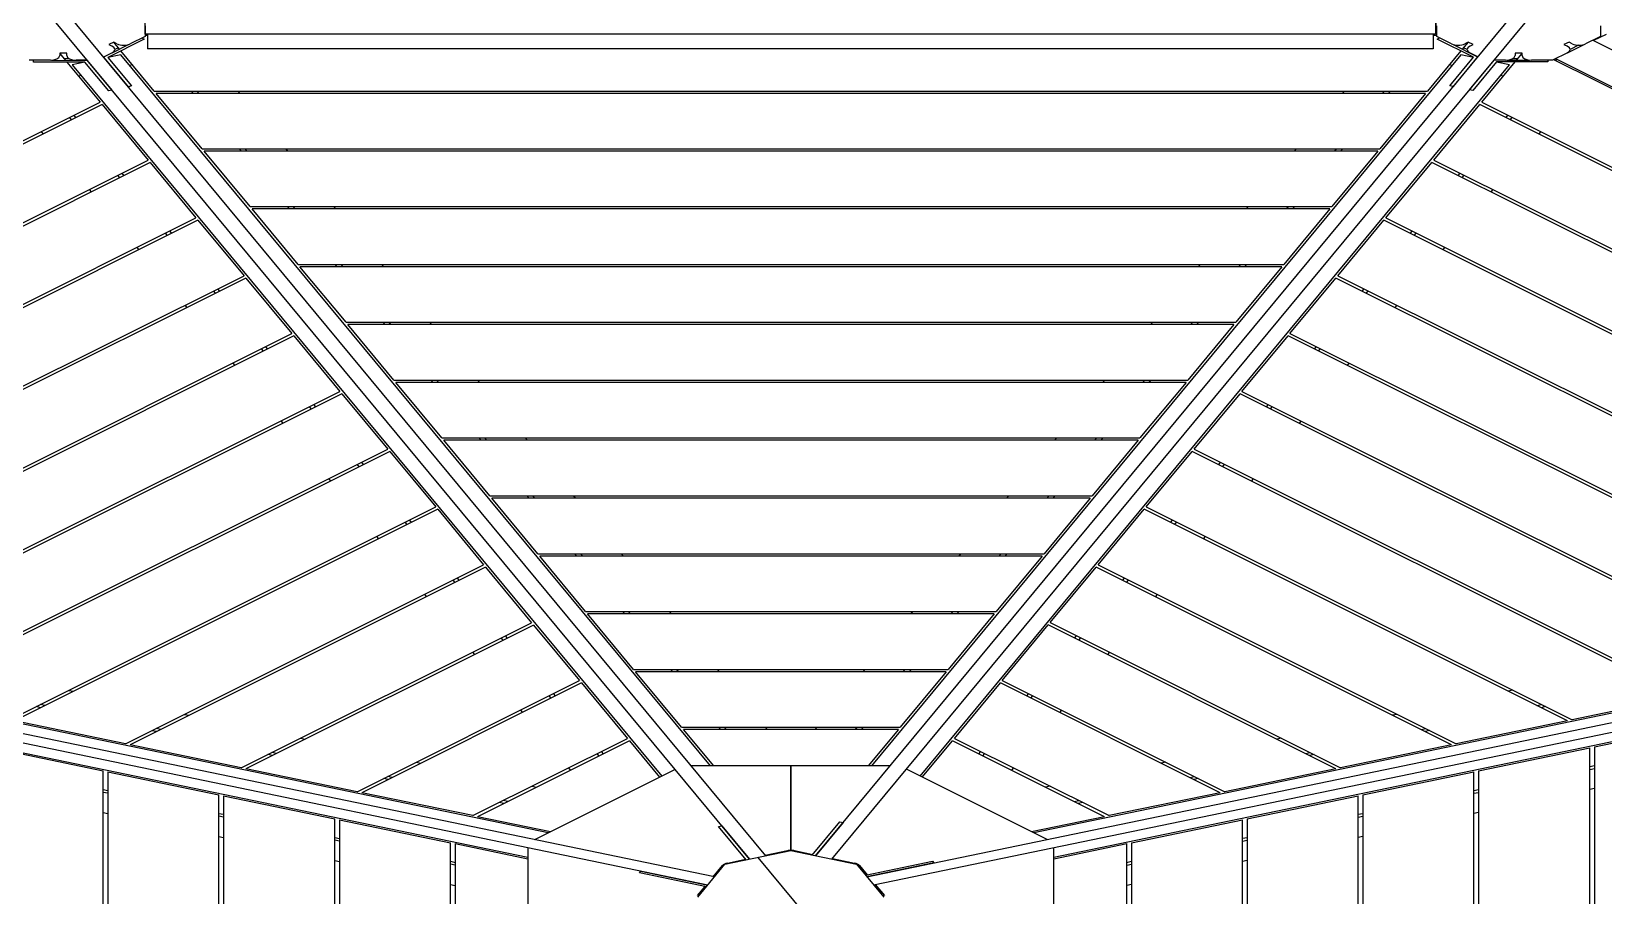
# Model space of a CAD drawing. Header units: millimetres. Extents: x 29838256 to 30236675, y -914750 to -833241.
# Drawn here: x 29970638 to 29971983, y -838205 to -837465 of the extents above; entities that cross this region are included whole.
import ezdxf

# ---------------------------------------------------------------- set-up
doc = ezdxf.new("R2010")
doc.units = ezdxf.units.MM
doc.header["$LTSCALE"] = 600
doc.header["$MEASUREMENT"] = 0
doc.layers.add('e-plan', color=9, linetype='CONTINUOUS')

msp = doc.modelspace()

# ---------------------------------------------------------------- linework, layer by layer
at = {"layer": 'e-plan', "extrusion": (0, -0.866025, 0.5)}
for p, q in [((29971252.5, -838173.4, 36049.7), (29970616.2, -837405.4, 37379.9)), ((29971266.3, -838170.5, 36054.7), (29970630, -837402.5, 37384.9)), ((29971309, -838170.5, 36054.7), (29971945.3, -837402.4, 37385.1)), ((29971322.9, -838173.4, 36049.7), (29971959.1, -837405.3, 37380.1)), ((29970735.2, -837467.1, 37273), (29970735.2, -837444.6, 37312)), ((29971839.4, -837444.6, 37312), (29971839.4, -837467.1, 37273)), ((29971839.9, -837465.8, 37275.3), (29971839.9, -837443.3, 37314.3)), ((29970735.2, -837460, 37285.3), (29970735.2, -837469, 37269.7)), ((29971840.4, -837469, 37269.7), (29971840.4, -837460, 37285.3)), ((29971980.5, -837460, 37285.3), (29971980.5, -837469, 37269.7)), ((29970734.4, -837471.4, 37265.7), (29970703.4, -837487, 37238.7)), ((29970708.4, -837474, 37261.1), (29970704.1, -837476.1, 37257.4)), ((29970711.2, -837475.4, 37258.7), (29970708.4, -837474, 37261.1)), ((29970713.4, -837479.9, 37250.9), (29970708.5, -837474.1, 37261)), ((29970735.2, -837469, 37269.7), (29970722.5, -837475.4, 37258.7)), ((29970732.5, -837470.4, 37267.3), (29970734.4, -837471.4, 37265.7)), ((29971839.4, -837467.1, 37273), (29970735.2, -837467.1, 37273)), ((29970737.2, -837468.3, 37271), (29970735.2, -837468.3, 37271)), ((29970736.7, -837468.3, 37271), (29970736.7, -837467.1, 37273)), ((29970737.2, -837467.1, 37273), (29970737.2, -837479.6, 37251.4)), ((29971837.4, -837467.1, 37273), (29971837.4, -837479.6, 37251.4)), ((29971840.4, -837468.3, 37271), (29971837.4, -837468.3, 37271)), ((29971838.9, -837468.3, 37271), (29971838.9, -837467.1, 37273)), ((29971839.9, -837465.8, 37275.3), (29971839.4, -837465.8, 37275.3)), ((29971853.2, -837475.4, 37258.7), (29971840.4, -837469, 37269.7)), ((29971840.9, -837471.3, 37265.8), (29971842.9, -837470.3, 37267.5)), ((29971871.9, -837486.9, 37238.8), (29971840.9, -837471.3, 37265.8)), ((29971867.2, -837474, 37261), (29971862.3, -837480, 37250.8)), ((29971867.3, -837474, 37261.1), (29971864.5, -837475.4, 37258.7)), ((29971871.5, -837476.1, 37257.5), (29971867.3, -837474, 37261.1)), ((29971953.6, -837474, 37261.1), (29971949.3, -837476.1, 37257.5)), ((29971956.4, -837475.4, 37258.7), (29971953.6, -837474, 37261.1)), ((29971980.5, -837469, 37269.7), (29971967.7, -837475.4, 37258.7)), ((29971974, -837472.3, 37264.1), (29971974.7, -837472.6, 37263.5)), ((29971974.3, -837472.4, 37263.8), (29971976.2, -837471.5, 37265.4)), ((29971985.3, -837467.3, 37272.7), (29971974.7, -837472.6, 37263.5)), ((29971974.7, -837472.6, 37263.5), (29972754.1, -837862.3, 36588.6)), ((29971976.6, -837471.7, 37265.1), (29971976.2, -837471.5, 37265.4)), ((29970668.2, -837483.5, 37244.6), (29970662.2, -837483.5, 37244.6)), ((29970662.2, -837483.5, 37244.6), (29970662.2, -837485.5, 37241.1)), ((29970662.2, -837483.6, 37244.4), (29970667.1, -837489.6, 37234.1)), ((29970668.2, -837485.5, 37241.1), (29970668.2, -837483.5, 37244.6)), ((29970707, -837483.2, 37245.2), (29970699.8, -837486.7, 37239)), ((29970721, -837512.1, 37195.1), (29970699.9, -837486.7, 37239.1)), ((29970700.7, -837487.6, 37237.5), (29970700.6, -837487.6, 37237.5)), ((29970714.6, -837484.7, 37242.5), (29970703.4, -837487, 37238.5)), ((29970703.4, -837487, 37238.7), (29970723.7, -837511.5, 37196.1)), ((29970704.1, -837476.1, 37257.4), (29970707, -837477.5, 37255)), ((29970707.7, -837482.8, 37245.9), (29970721.2, -837475.9, 37257.7)), ((29970712.4, -837478.7, 37252.9), (29970709.3, -837480.2, 37250.3)), ((29970743.1, -837515.8, 37188.7), (29970714.6, -837481.3, 37248.4)), ((29971219, -838093.6, 36188), (29970714.6, -837484.7, 37242.5)), ((29971837.4, -837479.6, 37251.4), (29970737.2, -837479.6, 37251.4)), ((29971861.1, -837484.7, 37242.5), (29971356.7, -838093.6, 36188)), ((29971861.1, -837481.4, 37248.3), (29971832.6, -837515.8, 37188.7)), ((29971851.6, -837511.4, 37196.2), (29971871.9, -837486.9, 37238.8)), ((29971853.8, -837475.7, 37258.2), (29971875.4, -837486.6, 37239.2)), ((29971875.4, -837486.6, 37239.2), (29971854.4, -837512, 37195.2)), ((29971871.9, -837487, 37238.7), (29971861.1, -837484.7, 37242.5)), ((29971866.4, -837480.2, 37250.3), (29971863.3, -837478.7, 37253)), ((29971868.7, -837477.5, 37255), (29971871.5, -837476.1, 37257.5)), ((29971875.6, -837486.6, 37239.3), (29971868.7, -837483.2, 37245.2)), ((29971874.8, -837487.6, 37237.6), (29971874.6, -837487.5, 37237.7)), ((29971913.4, -837483.5, 37244.6), (29971907.4, -837483.5, 37244.6)), ((29971907.4, -837483.5, 37244.6), (29971907.4, -837485.5, 37241.1)), ((29971908.6, -837489.5, 37234.3), (29971913.4, -837483.6, 37244.4)), ((29971913.4, -837485.5, 37241.1), (29971913.4, -837483.5, 37244.6)), ((29971952.2, -837483.2, 37245.2), (29971939.4, -837489.5, 37234.2)), ((29971949.3, -837476.1, 37257.5), (29971952.2, -837477.5, 37255)), ((29971952.2, -837483.2, 37245.2), (29971967.7, -837475.4, 37258.7)), ((29971961.8, -837476.6, 37256.7), (29971954.5, -837480.2, 37250.3)), ((29970654.2, -837489.5, 37234.2), (29970636.2, -837489.5, 37234.2)), ((29970639.8, -837491, 37231.7), (29970639.8, -837489.5, 37234.2)), ((29970683.8, -837491, 37231.6), (29970639.8, -837491, 37231.7)), ((29970655.1, -837489.5, 37234.2), (29970685.8, -837489.6, 37234.1)), ((29970670.4, -837488.3, 37236.3), (29970666.1, -837488.3, 37236.3)), ((29970668.3, -837491, 37231.6), (29970696.8, -837525.4, 37172.1)), ((29970683.8, -837491.1, 37231.5), (29970673, -837493.3, 37227.6)), ((29970673, -837493.3, 37227.6), (29971177.4, -838102.2, 36173.1)), ((29970685.9, -837489.5, 37234.2), (29970676.2, -837489.5, 37234.2)), ((29970704.1, -837515.6, 37189), (29970683.8, -837491, 37231.6)), ((29970685.8, -837489.6, 37234.1), (29970706.9, -837515, 37190)), ((29970686.7, -837490.5, 37232.5), (29970686.6, -837490.5, 37232.5)), ((29970724.6, -837493.5, 37227.3), (29970722.3, -837494, 37226.5)), ((29971398.3, -838102.2, 36173.1), (29971902.7, -837493.3, 37227.6)), ((29971853.4, -837494, 37226.5), (29971851.1, -837493.5, 37227.4)), ((29971868.4, -837514.9, 37190.2), (29971889.5, -837489.5, 37234.2)), ((29971891.6, -837490.9, 37231.8), (29971871.2, -837515.5, 37189.2)), ((29971878.9, -837525.4, 37172.1), (29971907.4, -837490.9, 37231.8)), ((29971888.7, -837490.4, 37232.6), (29971888.6, -837490.4, 37232.6)), ((29971899.4, -837489.5, 37234.2), (29971889.4, -837489.5, 37234.2)), ((29971902.7, -837493.3, 37227.6), (29971891.5, -837491, 37231.6)), ((29971935.6, -837490.9, 37231.8), (29971891.6, -837490.9, 37231.8)), ((29971900.5, -837489.5, 37234.3), (29971919.7, -837489.4, 37234.4)), ((29971909.6, -837488.3, 37236.4), (29971905.3, -837488.3, 37236.4)), ((29971939.4, -837489.5, 37234.2), (29971921.4, -837489.5, 37234.2)), ((29971935.6, -837489.5, 37234.2), (29971935.6, -837490.9, 37231.8)), ((29972722, -837879.7, 36558.3), (29971940.5, -837489, 37235.1)), ((29971941.6, -837489.5, 37234.2), (29971943.2, -837488.7, 37235.6)), ((29972722.9, -837878.6, 36560.4), (29971942.2, -837488.2, 37236.5)), ((29970680.7, -837502.6, 37211.6), (29970678.3, -837503.1, 37210.7)), ((29970723.7, -837511.5, 37196.1), (29970721, -837512.1, 37195.1)), ((29971854.4, -837512, 37195.2), (29971851.6, -837511.4, 37196.2)), ((29971897.3, -837503.1, 37210.8), (29971895, -837502.6, 37211.6)), ((29969926.4, -837910.6, 36504.9), (29970696.8, -837525.4, 37172.1)), ((29970698.5, -837527.4, 37168.6), (29969930.4, -837911.4, 36503.5)), ((29970698.5, -837527.4, 37168.6), (29970737.8, -837574.9, 37086.3)), ((29970706.9, -837515, 37190), (29970704.1, -837515.6, 37189)), ((29970743.1, -837515.8, 37188.7), (29971832.6, -837515.8, 37188.7)), ((29971830.9, -837517.8, 37185.3), (29970744.8, -837517.8, 37185.2)), ((29970784.1, -837565.3, 37102.9), (29970744.8, -837517.8, 37185.2)), ((29970776.6, -837517.8, 37185.2), (29970775, -837515.8, 37188.7)), ((29970781.6, -837517.8, 37185.2), (29970779.9, -837515.8, 37188.7)), ((29970814.5, -837515.8, 37188.7), (29970816.2, -837517.8, 37185.2)), ((29971761.1, -837515.8, 37188.7), (29971759.5, -837517.8, 37185.3)), ((29971830.9, -837517.8, 37185.3), (29971791.6, -837565.3, 37103)), ((29971794.1, -837517.8, 37185.3), (29971795.8, -837515.8, 37188.7)), ((29971800.7, -837515.8, 37188.7), (29971799, -837517.8, 37185.3)), ((29971837.9, -837574.9, 37086.4), (29971877.2, -837527.4, 37168.7)), ((29971871.2, -837515.5, 37189.2), (29971868.4, -837514.9, 37190.2)), ((29972645.3, -837911.4, 36503.5), (29971877.2, -837527.4, 37168.7)), ((29971878.9, -837525.4, 37172.1), (29972649.3, -837910.6, 36505)), ((29970672.4, -837540.4, 37146.1), (29970670.8, -837538.4, 37149.6)), ((29970674.3, -837536.7, 37152.6), (29970675.9, -837538.7, 37149.1)), ((29971899.8, -837538.6, 37149.1), (29971901.4, -837536.6, 37152.6)), ((29971903.2, -837540.4, 37146.1), (29971904.9, -837538.4, 37149.6)), ((29970646.3, -837550.6, 37128.3), (29970647.9, -837552.6, 37124.9)), ((29971929.4, -837550.6, 37128.4), (29971927.7, -837552.6, 37124.9)), ((29970784.1, -837565.3, 37102.9), (29971791.6, -837565.3, 37103)), ((29971789.9, -837567.3, 37099.5), (29970785.8, -837567.3, 37099.5)), ((29970825.1, -837614.8, 37017.2), (29970785.8, -837567.3, 37099.5)), ((29970817.7, -837567.3, 37099.5), (29970816, -837565.3, 37102.9)), ((29970822.6, -837567.3, 37099.5), (29970820.9, -837565.3, 37102.9)), ((29970855.6, -837565.3, 37102.9), (29970857.2, -837567.3, 37099.5)), ((29971720.1, -837565.3, 37103), (29971718.5, -837567.3, 37099.5)), ((29971789.9, -837567.3, 37099.5), (29971750.6, -837614.8, 37017.2)), ((29971753.1, -837567.3, 37099.5), (29971754.8, -837565.3, 37103)), ((29971759.7, -837565.3, 37103), (29971758, -837567.3, 37099.5)), ((29970025.5, -837931.1, 36469.4), (29970737.8, -837574.9, 37086.3)), ((29970739.5, -837576.9, 37082.9), (29970029.5, -837931.9, 36468)), ((29970739.5, -837576.9, 37082.9), (29970778.8, -837624.4, 37000.6)), ((29971796.8, -837624.4, 37000.6), (29971836.2, -837576.9, 37082.9)), ((29972546.2, -837931.9, 36468), (29971836.2, -837576.9, 37082.9)), ((29971837.9, -837574.9, 37086.4), (29972550.2, -837931.1, 36469.4)), ((29970713.5, -837589.9, 37060.3), (29970711.8, -837587.9, 37063.8)), ((29970715.3, -837586.2, 37066.8), (29970716.9, -837588.2, 37063.4)), ((29971858.7, -837588.2, 37063.4), (29971860.4, -837586.2, 37066.8)), ((29971862.2, -837589.9, 37060.4), (29971863.9, -837587.9, 37063.8)), ((29970687.3, -837600.2, 37042.6), (29970689, -837602.2, 37039.1)), ((29971888.4, -837600.1, 37042.6), (29971886.7, -837602.1, 37039.1)), ((29970825.1, -837614.8, 37017.2), (29971750.6, -837614.8, 37017.2)), ((29971748.9, -837616.8, 37013.8), (29970826.8, -837616.8, 37013.7)), ((29970866.1, -837664.3, 36931.4), (29970826.8, -837616.8, 37013.7)), ((29970858.7, -837616.8, 37013.7), (29970857, -837614.8, 37017.2)), ((29970863.6, -837616.8, 37013.7), (29970861.9, -837614.8, 37017.2)), ((29970896.6, -837614.8, 37017.2), (29970898.2, -837616.8, 37013.7)), ((29971679.1, -837614.8, 37017.2), (29971677.4, -837616.8, 37013.7)), ((29971748.9, -837616.8, 37013.8), (29971709.5, -837664.3, 36931.5)), ((29971712.1, -837616.8, 37013.7), (29971713.7, -837614.8, 37017.2)), ((29971718.7, -837614.8, 37017.2), (29971717, -837616.8, 37013.7)), ((29970124.5, -837951.6, 36433.9), (29970778.8, -837624.4, 37000.6)), ((29970780.5, -837626.4, 36997.1), (29970128.5, -837952.4, 36432.4)), ((29970780.5, -837626.4, 36997.1), (29970819.9, -837673.9, 36914.8)), ((29971755.8, -837673.9, 36914.9), (29971795.2, -837626.4, 36997.1)), ((29972447.2, -837952.4, 36432.5), (29971795.2, -837626.4, 36997.1)), ((29971796.8, -837624.4, 37000.6), (29972451.2, -837951.6, 36433.9)), ((29971817.7, -837637.7, 36977.6), (29971819.4, -837635.7, 36981.1)), ((29970754.5, -837639.4, 36974.6), (29970752.8, -837637.4, 36978.1)), ((29970756.3, -837635.7, 36981.1), (29970758, -837637.7, 36977.6)), ((29971821.2, -837639.4, 36974.6), (29971822.9, -837637.4, 36978.1)), ((29970728.3, -837649.7, 36956.8), (29970730, -837651.7, 36953.4)), ((29971847.4, -837649.6, 36956.9), (29971845.7, -837651.6, 36953.4)), ((29970223.5, -837972.1, 36398.4), (29970819.9, -837673.9, 36914.8)), ((29970821.5, -837675.9, 36911.4), (29970227.5, -837972.9, 36396.9)), ((29970821.5, -837675.9, 36911.4), (29970860.9, -837723.4, 36829.1)), ((29970866.1, -837664.3, 36931.4), (29971709.5, -837664.3, 36931.5)), ((29971707.9, -837666.3, 36928), (29970867.8, -837666.3, 36928)), ((29970907.2, -837713.8, 36845.7), (29970867.8, -837666.3, 36928)), ((29970899.7, -837666.3, 36928), (29970898, -837664.3, 36931.4)), ((29970904.6, -837666.3, 36928), (29970903, -837664.3, 36931.4)), ((29970937.6, -837664.3, 36931.4), (29970939.3, -837666.3, 36928)), ((29971638.1, -837664.3, 36931.5), (29971636.4, -837666.3, 36928)), ((29971707.9, -837666.3, 36928), (29971668.5, -837713.8, 36845.7)), ((29971671.1, -837666.3, 36928), (29971672.7, -837664.3, 36931.5)), ((29971677.7, -837664.3, 36931.5), (29971676, -837666.3, 36928)), ((29971714.8, -837723.4, 36829.1), (29971754.2, -837675.9, 36911.4)), ((29972348.2, -837972.9, 36397), (29971754.2, -837675.9, 36911.4)), ((29971755.8, -837673.9, 36914.9), (29972352.2, -837972.1, 36398.4)), ((29970795.5, -837688.9, 36888.8), (29970793.8, -837686.9, 36892.3)), ((29970797.3, -837685.2, 36895.3), (29970799, -837687.2, 36891.9)), ((29971776.7, -837687.2, 36891.9), (29971778.4, -837685.2, 36895.3)), ((29971780.2, -837688.9, 36888.9), (29971781.9, -837686.9, 36892.3)), ((29970769.3, -837699.2, 36871.1), (29970771, -837701.2, 36867.6)), ((29971806.4, -837699.2, 36871.1), (29971804.7, -837701.2, 36867.6)), ((29970907.2, -837713.8, 36845.7), (29971668.5, -837713.8, 36845.7)), ((29970948.2, -837763.3, 36759.9), (29970908.8, -837715.8, 36842.2)), ((29971666.9, -837715.8, 36842.2), (29970908.8, -837715.8, 36842.2)), ((29970940.7, -837715.8, 36842.2), (29970939, -837713.8, 36845.7)), ((29970945.6, -837715.8, 36842.2), (29970944, -837713.8, 36845.7)), ((29970978.6, -837713.8, 36845.7), (29970980.3, -837715.8, 36842.2)), ((29971597.1, -837713.8, 36845.7), (29971595.4, -837715.8, 36842.2)), ((29971666.9, -837715.8, 36842.2), (29971627.5, -837763.3, 36760)), ((29971630.1, -837715.8, 36842.2), (29971631.7, -837713.8, 36845.7)), ((29971636.6, -837713.8, 36845.7), (29971635, -837715.8, 36842.2)), ((29970322.5, -837992.6, 36362.8), (29970860.9, -837723.4, 36829.1)), ((29970862.5, -837725.4, 36825.6), (29970326.5, -837993.4, 36361.4)), ((29970862.5, -837725.4, 36825.6), (29970901.9, -837772.9, 36743.3)), ((29971673.8, -837772.9, 36743.4), (29971713.2, -837725.4, 36825.6)), ((29972249.2, -837993.4, 36361.4), (29971713.2, -837725.4, 36825.6)), ((29971714.8, -837723.4, 36829.1), (29972253.2, -837992.6, 36362.9)), ((29970836.5, -837738.4, 36803.1), (29970834.9, -837736.4, 36806.6)), ((29970838.3, -837734.7, 36809.6), (29970840, -837736.7, 36806.1)), ((29971735.7, -837736.7, 36806.1), (29971737.4, -837734.7, 36809.6)), ((29971739.2, -837738.4, 36803.1), (29971740.8, -837736.4, 36806.6)), ((29970810.4, -837748.7, 36785.3), (29970812, -837750.7, 36781.9)), ((29971765.3, -837748.7, 36785.4), (29971763.7, -837750.7, 36781.9)), ((29970948.2, -837763.3, 36759.9), (29971627.5, -837763.3, 36760)), ((29971625.9, -837765.3, 36756.5), (29970949.8, -837765.3, 36756.5)), ((29970989.2, -837812.8, 36674.2), (29970949.8, -837765.3, 36756.5)), ((29970981.7, -837765.3, 36756.5), (29970980.1, -837763.3, 36759.9)), ((29970986.6, -837765.3, 36756.5), (29970985, -837763.3, 36759.9)), ((29971019.6, -837763.3, 36759.9), (29971021.3, -837765.3, 36756.5)), ((29971556.1, -837763.3, 36760), (29971554.4, -837765.3, 36756.5)), ((29971625.9, -837765.3, 36756.5), (29971586.5, -837812.8, 36674.2)), ((29971589.1, -837765.3, 36756.5), (29971590.7, -837763.3, 36760)), ((29971595.6, -837763.3, 36760), (29971594, -837765.3, 36756.5)), ((29970421.5, -838013.1, 36327.3), (29970901.9, -837772.9, 36743.3)), ((29970903.6, -837774.9, 36739.9), (29970425.5, -838013.9, 36325.9)), ((29970903.6, -837774.9, 36739.9), (29970942.9, -837822.4, 36657.6)), ((29971632.8, -837822.4, 36657.6), (29971672.1, -837774.9, 36739.9)), ((29972150.2, -838013.9, 36325.9), (29971672.1, -837774.9, 36739.9)), ((29971673.8, -837772.9, 36743.4), (29972154.2, -838013.1, 36327.4)), ((29970877.5, -837787.9, 36717.3), (29970875.9, -837785.9, 36720.8)), ((29970879.3, -837784.2, 36723.8), (29970881, -837786.2, 36720.4)), ((29971694.7, -837786.2, 36720.4), (29971696.4, -837784.2, 36723.8)), ((29971698.2, -837787.9, 36717.4), (29971699.8, -837785.9, 36720.8)), ((29970851.4, -837798.2, 36699.6), (29970853, -837800.2, 36696.1)), ((29971724.3, -837798.2, 36699.6), (29971722.7, -837800.2, 36696.1)), ((29970520.6, -838033.6, 36291.8), (29970942.9, -837822.4, 36657.6)), ((29970989.2, -837812.8, 36674.2), (29971586.5, -837812.8, 36674.2)), ((29971030.2, -837862.4, 36588.4), (29970990.9, -837814.8, 36670.7)), ((29971584.9, -837814.8, 36670.7), (29970990.9, -837814.8, 36670.7)), ((29971022.7, -837814.8, 36670.7), (29971021.1, -837812.8, 36674.2)), ((29971027.7, -837814.8, 36670.7), (29971026, -837812.8, 36674.2)), ((29971060.6, -837812.8, 36674.2), (29971062.3, -837814.8, 36670.7)), ((29971515.1, -837812.8, 36674.2), (29971513.4, -837814.8, 36670.7)), ((29971584.9, -837814.8, 36670.7), (29971545.5, -837862.3, 36588.5)), ((29971548, -837814.8, 36670.7), (29971549.7, -837812.8, 36674.2)), ((29971554.6, -837812.8, 36674.2), (29971553, -837814.8, 36670.7)), ((29971632.8, -837822.4, 36657.6), (29972055.2, -838033.6, 36291.8)), ((29970944.6, -837824.4, 36654.1), (29970524.6, -838034.4, 36290.4)), ((29970918.5, -837837.4, 36631.6), (29970916.9, -837835.4, 36635.1)), ((29970920.4, -837833.7, 36638.1), (29970922, -837835.7, 36634.6)), ((29970944.6, -837824.4, 36654.1), (29970983.9, -837871.9, 36571.8)), ((29971591.8, -837871.9, 36571.9), (29971631.1, -837824.4, 36654.1)), ((29972051.2, -838034.4, 36290.4), (29971631.1, -837824.4, 36654.1)), ((29971653.7, -837835.7, 36634.6), (29971655.3, -837833.7, 36638.1)), ((29971657.2, -837837.4, 36631.6), (29971658.8, -837835.4, 36635.1)), ((29970892.4, -837847.7, 36613.8), (29970894, -837849.7, 36610.4)), ((29971683.3, -837847.7, 36613.9), (29971681.7, -837849.7, 36610.4)), ((29971030.2, -837862.4, 36588.4), (29971545.5, -837862.3, 36588.5)), ((29971063.8, -837864.4, 36585), (29971062.1, -837862.4, 36588.4)), ((29971068.7, -837864.4, 36585), (29971067, -837862.4, 36588.4)), ((29971101.7, -837862.4, 36588.4), (29971103.3, -837864.4, 36585)), ((29971474, -837862.3, 36588.5), (29971472.4, -837864.3, 36585)), ((29971507, -837864.3, 36585), (29971508.7, -837862.3, 36588.5)), ((29971513.6, -837862.3, 36588.5), (29971512, -837864.3, 36585)), ((29971216.7, -838195.5, 36011.4), (29969680.6, -837877.4, 36562.4)), ((29971222.5, -838188.6, 36023.4), (29969686.3, -837870.4, 36574.4)), ((29970619.6, -838054.1, 36256.3), (29970983.9, -837871.9, 36571.8)), ((29970985.6, -837873.9, 36568.4), (29970623.6, -838055, 36254.9)), ((29970985.6, -837873.9, 36568.4), (29971024.9, -837921.4, 36486.1)), ((29971543.8, -837864.3, 36585), (29971031.9, -837864.4, 36585)), ((29971071.2, -837911.9, 36502.7), (29971031.9, -837864.4, 36585)), ((29971352.8, -838188.5, 36023.6), (29972889.2, -837870.2, 36574.8)), ((29971358.6, -838195.4, 36011.6), (29972895, -837877.2, 36562.8)), ((29971543.8, -837864.3, 36585), (29971504.5, -837911.9, 36502.7)), ((29971550.8, -837921.4, 36486.1), (29971590.1, -837873.9, 36568.4)), ((29971952.2, -838054.9, 36254.9), (29971590.1, -837873.9, 36568.4)), ((29971591.8, -837871.9, 36571.9), (29971956.2, -838054.1, 36256.3)), ((29970959.6, -837887, 36545.8), (29970957.9, -837885, 36549.3)), ((29970961.4, -837883.2, 36552.3), (29970963, -837885.2, 36548.9)), ((29971612.7, -837885.2, 36548.9), (29971614.3, -837883.2, 36552.3)), ((29971616.2, -837886.9, 36545.9), (29971617.8, -837884.9, 36549.3)), ((29971080.1, -838150.9, 36088.7), (29969862.4, -837898.7, 36525.5)), ((29970933.4, -837897.2, 36528.1), (29970935.1, -837899.2, 36524.6)), ((29972713.3, -837898.7, 36525.6), (29971495.7, -838150.9, 36088.7)), ((29971642.3, -837897.2, 36528.1), (29971640.6, -837899.2, 36524.6)), ((29971071.2, -837911.9, 36502.7), (29971504.5, -837911.9, 36502.7)), ((29971502.8, -837913.9, 36499.2), (29971072.9, -837913.9, 36499.2)), ((29971112.2, -837961.4, 36416.9), (29971072.9, -837913.9, 36499.2)), ((29971104.8, -837913.9, 36499.2), (29971103.1, -837911.9, 36502.7)), ((29971109.7, -837913.9, 36499.2), (29971108, -837911.9, 36502.7)), ((29971142.7, -837911.9, 36502.7), (29971144.3, -837913.9, 36499.2)), ((29971433, -837911.9, 36502.7), (29971431.4, -837913.9, 36499.2)), ((29971502.8, -837913.9, 36499.2), (29971463.5, -837961.4, 36417)), ((29971466, -837913.9, 36499.2), (29971467.7, -837911.9, 36502.7)), ((29971472.6, -837911.9, 36502.7), (29971470.9, -837913.9, 36499.2)), ((29969845.1, -837919.5, 36489.5), (29971062.8, -838171.7, 36052.7)), ((29970718.6, -838074.6, 36220.8), (29971024.9, -837921.4, 36486.1)), ((29971026.6, -837923.4, 36482.6), (29970722.6, -838075.5, 36219.3)), ((29971026.6, -837923.4, 36482.6), (29971066, -837971, 36400.3)), ((29971509.8, -837970.9, 36400.4), (29971549.1, -837923.4, 36482.6)), ((29971512.9, -838171.6, 36052.7), (29972730.6, -837919.4, 36489.6)), ((29971853.1, -838075.4, 36219.4), (29971549.1, -837923.4, 36482.6)), ((29971550.8, -837921.4, 36486.1), (29971857.1, -838074.6, 36220.8)), ((29971000.6, -837936.5, 36460.1), (29970998.9, -837934.5, 36463.6)), ((29971002.4, -837932.7, 36466.6), (29971004.1, -837934.7, 36463.1)), ((29971571.7, -837934.7, 36463.1), (29971573.3, -837932.7, 36466.6)), ((29971575.1, -837936.5, 36460.1), (29971576.8, -837934.5, 36463.6)), ((29970974.4, -837946.7, 36442.3), (29970976.1, -837948.7, 36438.9)), ((29971601.3, -837946.7, 36442.4), (29971599.6, -837948.7, 36438.9)), ((29970817.6, -838095.1, 36185.3), (29971066, -837971, 36400.3)), ((29971112.2, -837961.4, 36416.9), (29971463.5, -837961.4, 36417)), ((29971461.8, -837963.4, 36413.5), (29971113.9, -837963.4, 36413.5)), ((29971153.3, -838010.9, 36331.2), (29971113.9, -837963.4, 36413.5)), ((29971145.8, -837963.4, 36413.5), (29971144.1, -837961.4, 36416.9)), ((29971150.7, -837963.4, 36413.5), (29971149, -837961.4, 36416.9)), ((29971183.7, -837961.4, 36416.9), (29971185.3, -837963.4, 36413.5)), ((29971392, -837961.4, 36417), (29971390.4, -837963.4, 36413.5)), ((29971461.8, -837963.4, 36413.5), (29971422.5, -838010.9, 36331.2)), ((29971425, -837963.4, 36413.5), (29971426.7, -837961.4, 36417)), ((29971431.6, -837961.4, 36417), (29971429.9, -837963.4, 36413.5)), ((29971509.8, -837970.9, 36400.4), (29971758.1, -838095.1, 36185.3)), ((29971067.6, -837973, 36396.9), (29970821.6, -838096, 36183.8)), ((29971041.6, -837986, 36374.3), (29971039.9, -837984, 36377.8)), ((29971043.4, -837982.2, 36380.8), (29971045.1, -837984.2, 36377.4)), ((29971067.6, -837973, 36396.9), (29971107, -838020.5, 36314.6)), ((29971468.7, -838020.5, 36314.6), (29971508.1, -837972.9, 36396.9)), ((29971754.1, -838096, 36183.8), (29971508.1, -837972.9, 36396.9)), ((29971530.6, -837984.2, 36377.4), (29971532.3, -837982.2, 36380.8)), ((29971534.1, -837986, 36374.3), (29971535.8, -837984, 36377.8)), ((29971015.4, -837996.2, 36356.6), (29971017.1, -837998.2, 36353.1)), ((29971560.3, -837996.2, 36356.6), (29971558.6, -837998.2, 36353.1)), ((29971153.3, -838010.9, 36331.2), (29971422.5, -838010.9, 36331.2)), ((29971186.8, -838012.9, 36327.7), (29971185.1, -838010.9, 36331.2)), ((29971191.7, -838012.9, 36327.7), (29971190.1, -838010.9, 36331.2)), ((29971224.7, -838010.9, 36331.2), (29971226.4, -838012.9, 36327.7)), ((29971351, -838010.9, 36331.2), (29971349.4, -838012.9, 36327.7)), ((29971384, -838012.9, 36327.7), (29971385.7, -838010.9, 36331.2)), ((29971390.6, -838010.9, 36331.2), (29971388.9, -838012.9, 36327.7)), ((29970916.6, -838115.6, 36149.7), (29971107, -838020.5, 36314.6)), ((29971108.6, -838022.5, 36311.1), (29970920.6, -838116.5, 36148.3)), ((29971108.6, -838022.5, 36311.1), (29971148, -838070, 36228.8)), ((29971420.8, -838012.9, 36327.7), (29971154.9, -838012.9, 36327.7)), ((29971194.3, -838060.4, 36245.4), (29971154.9, -838012.9, 36327.7)), ((29971420.8, -838012.9, 36327.7), (29971381.4, -838060.4, 36245.5)), ((29971427.7, -838070, 36228.8), (29971467.1, -838022.5, 36311.1)), ((29971655.1, -838116.5, 36148.3), (29971467.1, -838022.5, 36311.1)), ((29971468.7, -838020.5, 36314.6), (29971659.1, -838115.6, 36149.8)), ((29970670.1, -838028.9, 36300), (29970674.1, -838029.7, 36298.6)), ((29971082.6, -838035.5, 36288.6), (29971080.9, -838033.5, 36292.1)), ((29971084.4, -838031.7, 36295.1), (29971086.1, -838033.7, 36291.6)), ((29971489.6, -838033.7, 36291.6), (29971491.3, -838031.7, 36295.1)), ((29971493.1, -838035.5, 36288.6), (29971494.8, -838033.5, 36292.1)), ((29971905.6, -838028.8, 36300.1), (29971901.6, -838029.7, 36298.6)), ((29972051.2, -838034.4, 36290.4), (29971956.2, -838054.1, 36256.3)), ((29970646.1, -838043.7, 36274.4), (29970642.1, -838042.8, 36275.8)), ((29970649.6, -838041.9, 36277.4), (29970645.6, -838041.1, 36278.8)), ((29970769.1, -838049.4, 36264.5), (29970773.1, -838050.2, 36263.1)), ((29971056.5, -838045.7, 36270.8), (29971058.1, -838047.7, 36267.4)), ((29971519.3, -838045.7, 36270.8), (29971517.6, -838047.7, 36267.4)), ((29971806.6, -838049.4, 36264.5), (29971802.6, -838050.2, 36263.1)), ((29971926.1, -838041.9, 36277.4), (29971930.1, -838041.1, 36278.9)), ((29971933.6, -838042.8, 36275.8), (29971929.6, -838043.7, 36274.4)), ((29970718.6, -838074.6, 36220.8), (29970623.6, -838055, 36254.9)), ((29970745.1, -838064.2, 36238.9), (29970741.1, -838063.4, 36240.3)), ((29970748.6, -838062.4, 36241.9), (29970744.6, -838061.6, 36243.3)), ((29971194.3, -838060.4, 36245.4), (29971381.4, -838060.4, 36245.5)), ((29971379.8, -838062.4, 36242), (29971195.9, -838062.4, 36242)), ((29971221.8, -838093.6, 36188), (29971195.9, -838062.4, 36242)), ((29971227.8, -838062.4, 36242), (29971226.2, -838060.4, 36245.4)), ((29971232.7, -838062.4, 36242), (29971231.1, -838060.4, 36245.4)), ((29971265.7, -838060.4, 36245.4), (29971267.4, -838062.4, 36242)), ((29971310, -838060.4, 36245.5), (29971308.3, -838062.4, 36242)), ((29971343, -838062.4, 36242), (29971344.6, -838060.4, 36245.5)), ((29971349.6, -838060.4, 36245.5), (29971347.9, -838062.4, 36242)), ((29971379.8, -838062.4, 36242), (29971354, -838093.6, 36188)), ((29971827.1, -838062.4, 36241.9), (29971831.1, -838061.6, 36243.3)), ((29971834.6, -838063.3, 36240.3), (29971830.6, -838064.2, 36238.9)), ((29971952.2, -838054.9, 36254.9), (29971857.1, -838074.6, 36220.8)), ((29971975.3, -838077.3, 36216.2), (29972070.3, -838057.6, 36250.3)), ((29970604.4, -838078.1, 36214.8), (29970699.4, -838097.8, 36180.7)), ((29970817.6, -838095.1, 36185.3), (29970722.6, -838075.5, 36219.3)), ((29970868.1, -838069.9, 36229), (29970872.1, -838070.7, 36227.6)), ((29971015.6, -838136.1, 36114.2), (29971148, -838070, 36228.8)), ((29971149.6, -838072, 36225.4), (29971019.6, -838137, 36112.8)), ((29971149.6, -838072, 36225.4), (29971175.5, -838103.1, 36171.4)), ((29971400.2, -838103.1, 36171.4), (29971426.1, -838072, 36225.4)), ((29971556.1, -838137, 36112.8), (29971426.1, -838072, 36225.4)), ((29971427.7, -838070, 36228.8), (29971560.1, -838136.1, 36114.2)), ((29971707.6, -838069.9, 36229), (29971703.6, -838070.7, 36227.6)), ((29971853.1, -838075.4, 36219.4), (29971758.1, -838095.1, 36185.3)), ((29971876.3, -838097.8, 36180.7), (29971971.3, -838078.1, 36214.8)), ((29971971.3, -838334.1, 35771.4), (29971971.3, -838078.1, 36214.8)), ((29971975.3, -838077.3, 36216.2), (29971975.3, -838334.9, 35770)), ((29970844.2, -838084.7, 36203.3), (29970840.2, -838083.9, 36204.8)), ((29970847.6, -838082.9, 36206.4), (29970843.6, -838082.1, 36207.8)), ((29970967.1, -838090.4, 36193.5), (29970971.1, -838091.2, 36192.1)), ((29971123.6, -838085, 36202.8), (29971122, -838083, 36206.3)), ((29971125.4, -838081.2, 36209.3), (29971127.1, -838083.2, 36205.9)), ((29971448.6, -838083.2, 36205.9), (29971450.3, -838081.2, 36209.3)), ((29971452.1, -838085, 36202.8), (29971453.8, -838083, 36206.3)), ((29971608.6, -838090.4, 36193.5), (29971604.6, -838091.2, 36192.1)), ((29971728.1, -838082.9, 36206.4), (29971732.1, -838082.1, 36207.8)), ((29971735.6, -838083.9, 36204.8), (29971731.6, -838084.7, 36203.4)), ((29970699.4, -838314.4, 35805.5), (29970699.4, -838097.8, 36180.7)), ((29970703.4, -838098.6, 36179.3), (29970703.4, -838313.6, 35806.9)), ((29970703.4, -838098.6, 36179.3), (29970798.4, -838118.3, 36145.2)), ((29970916.6, -838115.6, 36149.7), (29970821.6, -838096, 36183.8)), ((29970943.2, -838105.2, 36167.8), (29970939.2, -838104.4, 36169.3)), ((29970946.6, -838103.5, 36170.8), (29970942.6, -838102.6, 36172.3)), ((29971188.8, -838096.5, 36182.9), (29971068.4, -838156.7, 36078.7)), ((29971097.5, -838095.2, 36185.1), (29971099.1, -838097.2, 36181.6)), ((29971287.9, -838093.6, 36188), (29971202.6, -838093.6, 36188)), ((29971287.9, -838165.8, 36062.8), (29971287.9, -838093.6, 36188)), ((29971287.9, -838093.6, 36188), (29971287.9, -838165.8, 36062.8)), ((29971372.7, -838093.6, 36188), (29971287.9, -838093.6, 36188)), ((29971507, -838156.5, 36078.9), (29971386.7, -838096.4, 36183.1)), ((29971478.3, -838095.2, 36185.1), (29971476.6, -838097.2, 36181.6)), ((29971629.1, -838103.4, 36170.9), (29971633.1, -838102.6, 36172.3)), ((29971636.6, -838104.4, 36169.3), (29971632.6, -838105.2, 36167.8)), ((29971754.1, -838096, 36183.8), (29971659.1, -838115.6, 36149.8)), ((29971777.3, -838118.3, 36145.2), (29971872.3, -838098.6, 36179.3)), ((29971872.3, -838313.6, 35806.9), (29971872.3, -838098.6, 36179.3)), ((29971876.3, -838097.8, 36180.7), (29971876.3, -838314.4, 35805.5)), ((29971971.3, -838094, 36187.2), (29971975.3, -838093.2, 36188.6)), ((29971971.3, -838096.5, 36182.9), (29971975.3, -838095.7, 36184.4)), ((29970699.4, -838113.7, 36153.1), (29970703.4, -838114.5, 36151.6)), ((29970703.4, -838117, 36147.4), (29970699.4, -838116.2, 36148.8)), ((29970798.4, -838293.9, 35841), (29970798.4, -838118.3, 36145.2)), ((29970802.4, -838119.1, 36143.7), (29970897.5, -838138.8, 36109.7)), ((29970802.4, -838119.1, 36143.7), (29970802.4, -838293.1, 35842.4)), ((29971015.6, -838136.1, 36114.2), (29970920.6, -838116.5, 36148.3)), ((29971066.2, -838110.9, 36158), (29971070.2, -838111.7, 36156.5)), ((29971509.6, -838110.9, 36158), (29971505.6, -838111.7, 36156.5)), ((29971655.1, -838116.5, 36148.3), (29971560.1, -838136.1, 36114.2)), ((29971678.3, -838138.8, 36109.7), (29971773.3, -838119.1, 36143.8)), ((29971773.3, -838293.1, 35842.4), (29971773.3, -838119.1, 36143.8)), ((29971777.3, -838118.3, 36145.2), (29971777.3, -838293.9, 35841)), ((29971872.3, -838114.5, 36151.7), (29971876.3, -838113.7, 36153.1)), ((29971872.3, -838117, 36147.4), (29971876.3, -838116.2, 36148.8)), ((29971975.3, -838113, 36154.4), (29971971.3, -838113.8, 36152.9)), ((29971042.2, -838125.7, 36132.3), (29971038.2, -838124.9, 36133.7)), ((29971045.7, -838124, 36135.3), (29971041.7, -838123.1, 36136.8)), ((29971530.1, -838124, 36135.3), (29971534.1, -838123.1, 36136.8)), ((29971537.5, -838124.9, 36133.8), (29971533.5, -838125.7, 36132.3)), ((29970699.4, -838133.5, 36118.8), (29970703.4, -838134.3, 36117.4)), ((29970798.4, -838134.2, 36117.6), (29970802.4, -838135, 36116.1)), ((29970802.4, -838137.5, 36111.9), (29970798.4, -838136.7, 36113.3)), ((29970897.5, -838273.4, 35876.5), (29970897.5, -838138.8, 36109.7)), ((29970901.5, -838139.6, 36108.2), (29970996.5, -838159.3, 36074.1)), ((29970901.5, -838139.6, 36108.2), (29970901.5, -838272.6, 35878)), ((29971082, -838149.9, 36090.4), (29971019.6, -838137, 36112.8)), ((29971225.9, -838145.5, 36098), (29971228.7, -838144.9, 36099)), ((29971249.6, -838174, 36048.7), (29971225.9, -838145.5, 36098)), ((29971228.7, -838144.9, 36099), (29971252.3, -838173.4, 36049.7)), ((29971306.1, -838169.9, 36055.8), (29971329.8, -838141.3, 36105.2)), ((29971332.5, -838141.9, 36104.2), (29971308.9, -838170.5, 36054.8)), ((29971329.8, -838141.3, 36105.2), (29971332.5, -838141.9, 36104.2)), ((29971556.1, -838137, 36112.8), (29971493.7, -838149.9, 36090.4)), ((29971579.3, -838159.3, 36074.1), (29971674.3, -838139.6, 36108.2)), ((29971674.3, -838272.5, 35878), (29971674.3, -838139.6, 36108.2)), ((29971678.3, -838138.8, 36109.7), (29971678.3, -838273.4, 35876.5)), ((29971773.3, -838135, 36116.1), (29971777.3, -838134.2, 36117.6)), ((29971773.3, -838137.5, 36111.9), (29971777.3, -838136.7, 36113.3)), ((29971876.3, -838133.5, 36118.8), (29971872.3, -838134.3, 36117.4)), ((29970798.4, -838154, 36083.3), (29970802.4, -838154.8, 36081.9)), ((29970897.5, -838154.7, 36082), (29970901.5, -838155.6, 36080.6)), ((29970901.5, -838158, 36076.3), (29970897.5, -838157.2, 36077.8)), ((29970996.5, -838252.9, 35912), (29970996.5, -838159.3, 36074.1)), ((29971000.5, -838160.1, 36072.7), (29971000.5, -838252, 35913.5)), ((29971000.5, -838160.1, 36072.7), (29971062.8, -838173, 36050.3)), ((29971512.9, -838173, 36050.3), (29971575.3, -838160.1, 36072.7)), ((29971575.3, -838252, 35913.5), (29971575.3, -838160.1, 36072.7)), ((29971579.3, -838159.3, 36074.1), (29971579.3, -838252.9, 35912)), ((29971674.3, -838155.5, 36080.6), (29971678.3, -838154.7, 36082.1)), ((29971674.3, -838158, 36076.4), (29971678.3, -838157.2, 36077.8)), ((29971777.3, -838154, 36083.3), (29971773.3, -838154.8, 36081.9)), ((29971062.8, -838163.6, 36066.6), (29971062.8, -838248.7, 35919.2)), ((29971231.4, -838177.7, 36042.2), (29971287.7, -838166.1, 36062.4)), ((29971233.5, -838176.7, 36043.9), (29971249.1, -838173.5, 36049.5)), ((29971251.9, -838172.9, 36050.5), (29971252.1, -838172.9, 36050.6)), ((29971259.6, -838171.9, 36052.3), (29971315.8, -838239.8, 35934.6)), ((29971265.9, -838170, 36055.5), (29971284.8, -838166.1, 36062.3)), ((29971280.4, -838167.6, 36059.7), (29971279.9, -838167.1, 36060.6)), ((29971287.7, -838166.1, 36062.4), (29971344, -838177.7, 36042.2)), ((29971290.9, -838166.1, 36062.3), (29971306.6, -838169.4, 36056.7)), ((29971295.8, -838167.1, 36060.6), (29971295.3, -838167.7, 36059.6)), ((29971309.3, -838169.9, 36055.7), (29971309.5, -838170, 36055.7)), ((29971323.3, -838172.8, 36050.7), (29971342.2, -838176.7, 36043.9)), ((29971512.9, -838248.5, 35919.6), (29971512.9, -838163.4, 36067)), ((29970897.5, -838174.5, 36047.8), (29970901.5, -838175.3, 36046.3)), ((29970996.5, -838175.2, 36046.5), (29971000.5, -838176.1, 36045.1)), ((29971000.5, -838178.5, 36040.8), (29970996.5, -838177.7, 36042.3)), ((29971158.4, -838185.1, 36029.4), (29971159.5, -838183.7, 36031.8)), ((29971215.5, -838197, 36008.9), (29971158.4, -838185.1, 36029.4)), ((29971159.5, -838183.7, 36031.8), (29971216.7, -838195.6, 36011.3)), ((29971208.1, -838205.9, 35993.4), (29971231.4, -838177.7, 36042.2)), ((29971221.4, -838188.4, 36023.8), (29971229.2, -838178.9, 36040.2)), ((29971228.3, -838181.6, 36035.6), (29971227.2, -838181.3, 36036)), ((29971238.4, -838175.7, 36045.7), (29971238.8, -838176.2, 36044.8)), ((29971336.9, -838176.3, 36044.7), (29971337.4, -838175.7, 36045.7)), ((29971344, -838177.7, 36042.2), (29971367.3, -838205.9, 35993.4)), ((29971346.5, -838178.9, 36040.2), (29971353, -838186.7, 36026.6)), ((29971348.6, -838181.3, 36036), (29971347.2, -838181.6, 36035.5)), ((29971351.6, -838187, 36026.1), (29971409, -838175.1, 36046.7)), ((29971410.2, -838176.5, 36044.3), (29971352.9, -838188.4, 36023.8)), ((29971409, -838175.1, 36046.7), (29971410.2, -838176.5, 36044.3)), ((29971575.3, -838176.1, 36045.1), (29971579.3, -838175.2, 36046.5)), ((29971575.3, -838178.5, 36040.8), (29971579.3, -838177.7, 36042.3)), ((29971678.3, -838174.5, 36047.8), (29971674.3, -838175.3, 36046.4)), ((29970996.5, -838195, 36012.3), (29971000.5, -838195.8, 36010.8)), ((29971207.9, -838204.5, 35995.7), (29971214.4, -838196.7, 36009.3)), ((29971215.6, -838195.3, 36011.7), (29971215.6, -838195.3, 36011.8)), ((29971352.9, -838188.4, 36023.8), (29971353, -838188.4, 36023.7)), ((29971354.2, -838188.1, 36024.2), (29971354.2, -838188.2, 36024.1)), ((29971358.7, -838195.4, 36011.6), (29971364.4, -838202.2, 35999.8)), ((29971360, -838195.1, 36012.1), (29971367.8, -838204.5, 35995.7)), ((29971579.3, -838195, 36012.3), (29971575.3, -838195.8, 36010.8)), ((29971210, -838202.1, 35999.9), (29971211.1, -838202.4, 35999.6)), ((29971364.4, -838202.2, 35999.8), (29971364.3, -838202.3, 35999.7)), ((29971364.4, -838202.4, 35999.5), (29971365.8, -838202.1, 35999.9))]:
    msp.add_line(p, q, dxfattribs=at)
for centre, start, end in [((29970654.2, -386491, 743904.3), 270.0012, 0.0012), ((29970676.2, -386491, 743904.3), 180.0012, 270.0012), ((29970701.3, -386480.6, 743904.3), 315.0012, 45.0012), ((29970716.9, -386465.1, 743904.3), 225.0012, 315.0012), ((29971858.8, -386465.1, 743904.3), 225.0012, 315.0012), ((29971874.4, -386480.6, 743904.3), 135.0012, 225.0012), ((29971899.4, -386491, 743904.3), 270.0012, 0.0012), ((29971921.4, -386491, 743904.3), 180.0012, 270.0012), ((29971946.5, -386480.6, 743904.3), 315.0012, 45.0012), ((29971962.1, -386465.1, 743904.3), 225.0012, 315.0012), ((29971287.9, -387859.6, 743904.3), 90.0012, 112.5012), ((29971287.9, -387859.6, 743904.3), 67.5012, 90.0012), ((29971236.6, -387880.8, 743904.3), 112.5012, 157.5012), ((29971339.2, -387880.8, 743904.3), 22.5012, 67.5012)]:
    msp.add_arc(centre, 8, start, end, dxfattribs=at)

doc.saveas('drawing.dxf')
